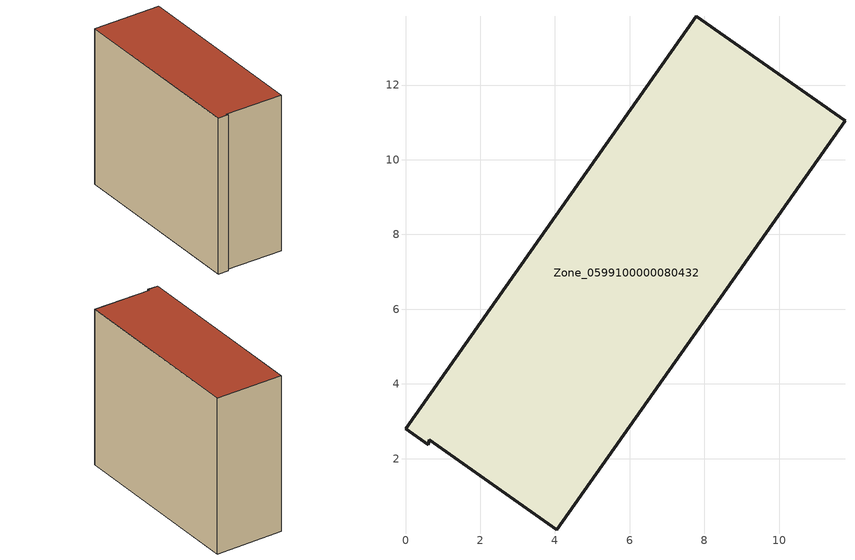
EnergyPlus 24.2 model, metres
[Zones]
Zone_0599100000080432
 floor ground (C_G): 11.76,11.04 4.04,0.09 0.64,2.5 0.61,2.37 0,2.8 7.78,13.85 z3.3
 wall outside (C_F): 11.76,11.04 7.78,13.85 0,2.8 0.61,2.37 0.64,2.5 4.04,0.09 11.76,11.04 z3.3:14.58
 roof outside (C_R): 4.04,0.09 11.76,11.04 7.78,13.85 0,2.8 0.61,2.37 0.64,2.5 z14.58
[BUILDING]
Pand.0599100000080432: North Axis=0; Terrain=City; Loads Convergence Tolerance Value=0.04; Temperature Convergence Tolerance Value=0.4; Solar Distribution=FullExterior; Maximum Number of Warmup Days=25; Minimum Number of Warmup Days=1
[Site:Location]
Rotterdam.The.Hague.AP_ZH_NLD Design_Conditions: Latitude=51.96; Longitude=4.45; Time Zone=1; Elevation=-4.5
[SITE:GROUNDTEMPERATURE:BUILDINGSURFACE]
18, 18, 18, 18, 18, 18, 18, 18, 18, 18, 18, 18
[MATERIAL] Thermal Absorptance=0.9; Solar Absorptance=0.7; Visible Absorptance=0.7
Name | Roughness | Thickness | Conductivity | Density | Specific Heat
G.TI.1992-2005 | MediumSmooth | 0.15 | 0.06 | 540 | 1210
F.TI.1992-2005 | Rough | 0.3 | 0.12 | 1920 | 840
R.TI.1992-2005 | MediumRough | 0.2 | 0.08 | 1500 | 1000
[CONSTRUCTION]
C_G: G.TI.1992-2005
C_F: F.TI.1992-2005
C_R: R.TI.1992-2005
[ZONE]
Zone_0599100000080432: Type=1; Multiplier=1; Ceiling Height=Autocalculate; Volume=Autocalculate; Floor Area=autocalculate; Part of Total Floor Area=Yes
[ZONEINFILTRATION:DESIGNFLOWRATE]
Infil_Zone_0599100000080432: Zone or ZoneList or Space or SpaceList=Zone_0599100000080432; Schedule=AlwaysOn; Design Flow Rate Calculation Method=Flow/Area; Flow Rate per Floor Area=0.0015; Constant Term Coefficient=1; Temperature Term Coefficient=0; Velocity Term Coefficient=0; Velocity Squared Term Coefficient=0
[HVACTEMPLATE:ZONE:IDEALLOADSAIRSYSTEM]
Zone_0599100000080432: Maximum Heating Supply Air Temperature=50; Minimum Cooling Supply Air Temperature=13; Maximum Heating Supply Air Humidity Ratio=0.0156; Minimum Cooling Supply Air Humidity Ratio=0.0077; Heating Limit=NoLimit; Cooling Limit=NoLimit; Dehumidification Control Type=ConstantSensibleHeatRatio; Cooling Sensible Heat Ratio=0.7; Dehumidification Setpoint=60; Humidification Control Type=None; Humidification Setpoint=30; Outdoor Air Method=None; Outdoor Air Flow Rate per Person=0.00944; Outdoor Air Flow Rate per Zone Floor Area=0; Outdoor Air Flow Rate per Zone=0; Demand Controlled Ventilation Type=None; Outdoor Air Economizer Type=NoEconomizer; Heat Recovery Type=None; Sensible Heat Recovery Effectiveness=0.7; Latent Heat Recovery Effectiveness=0.65
[ZONECONTROL:THERMOSTAT]
ThermostatControl_Zone_0599100000080432: Zone or ZoneList=Zone_0599100000080432; Control Type Schedule=DualSetpointControlType; Control 1=Thermostat_Zone_0599100000080432; Temperature Difference Between Cutout And Setpoint=0
[THERMOSTATSETPOINT:DUALSETPOINT]
Thermostat_Zone_0599100000080432: Heating Setpoint Temperature Schedule=HeatingSetpoint_Zone_0599100000080432; Cooling Setpoint Temperature Schedule=CoolingSetpoint_Zone_0599100000080432
[SCHEDULE:COMPACT]
HeatingSetpoint_Zone_0599100000080432: Through: 12/31, For: AllDays, Until: 24:00, 21
CoolingSetpoint_Zone_0599100000080432: Through: 12/31, For: AllDays, Until: 24:00, 24
DualSetpointControlType: Through: 12/31, For: AllDays, Until: 24:00, 4
AlwaysOn: Through: 12/31, For: AllDays, Until: 24:00, 1
